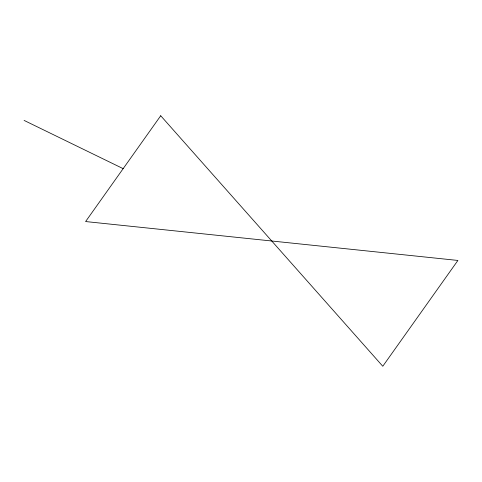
<?xml version="1.0" encoding="UTF-8"?>
<svg xmlns="http://www.w3.org/2000/svg" width="482" height="482" viewBox="0 0 482 482"><rect width="100%" height="100%" fill="white"/><g stroke="black" fill="none" stroke-linecap="round" stroke-linejoin="round"><path stroke-width="0.72" d="M24.1 120.416L123.163 168.652M160.717 115.746L85.603 221.551L457.9 260.449L382.78 366.254L160.717 115.746"/></g></svg>
